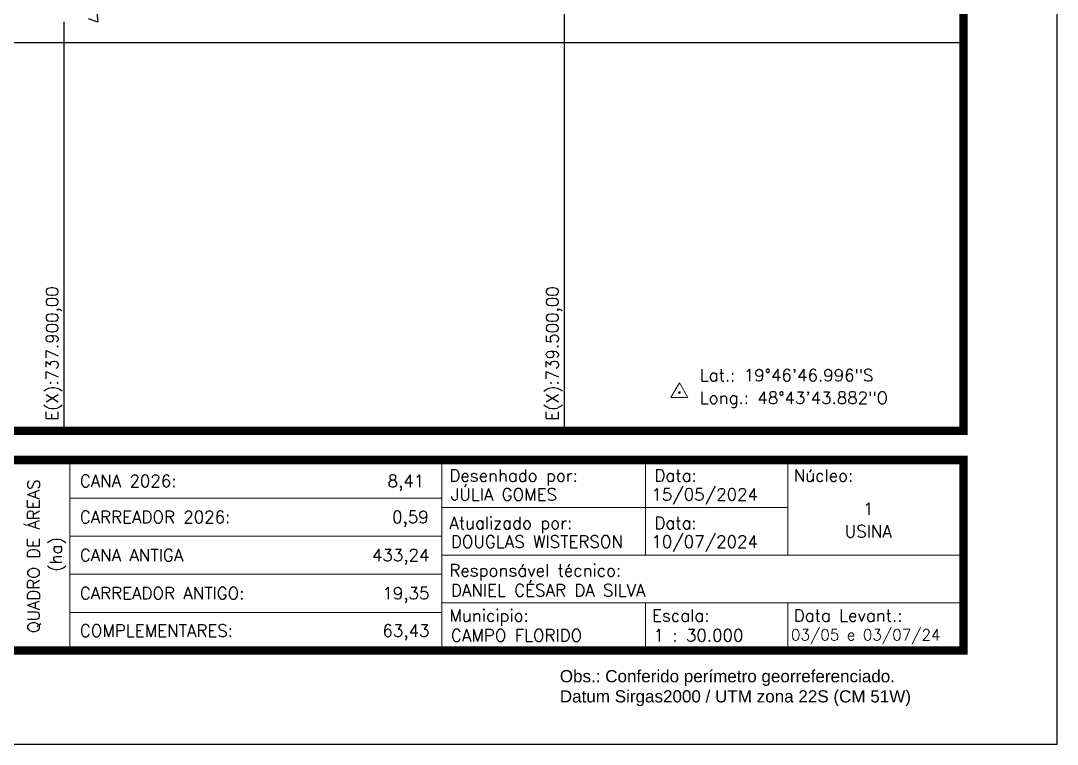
# Model space of a CAD drawing. Header units: millimetres. Extents: x 734776 to 741076, y 7807154 to 7816064.
# Drawn here: x 737761 to 741076, y 7807154 to 7809470 of the extents above; entities that cross this region are included whole.
import ezdxf
from ezdxf.enums import TextEntityAlignment as Align

# ---------------------------------------------------------------- set-up
doc = ezdxf.new("R2010")
doc.units = ezdxf.units.MM
doc.linetypes.add('LIN0', pattern=[0])
doc.layers.add('MALHA', color=8, linetype='Continuous')
doc.layers.add('MARGEM', color=5, linetype='Continuous')
doc.layers.add('TEXTO', color=7, linetype='Continuous', lineweight=0)
doc.styles.add('marcelo', font='arial.ttf')
doc.styles.add('SIMPLEX', font='simplex', dxfattribs={"height": 0.2})

msp = doc.modelspace()

# ---------------------------------------------------------------- linework, layer by layer
at = {"layer": 'MALHA'}
for points in [[(739500, 7808157.4), (739500, 7810643.9)], [(737900, 7808157.4), (737900, 7809465.6)], [(735075.6, 7809400), (740775.6, 7809400)]]:
    msp.add_lwpolyline(points, dxfattribs=at)
at = {"layer": 'MARGEM', "color": 174, "linetype": 'LIN0', "flags": 128}
msp.add_lwpolyline([(741075.6, 7807154.2), (741075.6, 7816064.2), (734775.6, 7816064.2), (734775.6, 7807154.2)], close=True, dxfattribs=at)
at = {"layer": 'MARGEM', "color": 174, "linetype": 'LIN0', "const_width": 27.3, "flags": 128}
for points in [[(740775.6, 7808157.4), (740775.6, 7815764.2), (735075.6, 7815764.2), (735075.6, 7808157.4)], [(735075.6, 7808064.1), (740775.6, 7808064.1), (740775.6, 7807454.2), (735075.6, 7807454.2)]]:
    msp.add_lwpolyline(points, close=True, dxfattribs=at)
at = {"layer": 'MARGEM', "color": 174, "linetype": 'LIN0', "const_width": 3.03, "flags": 128}
for points in [[(737917.7, 7808064.1), (737917.7, 7807461.7)], [(739107.7, 7808064.1), (739107.7, 7807461.7)], [(739758.5, 7807759.2), (739758.5, 7808064.1)], [(740213.6, 7807759.2), (740213.6, 7808064.1)], [(737917.7, 7807942.1), (739107.7, 7807942.1)], [(739107.7, 7807911.6), (740213.6, 7807911.6)], [(737917.7, 7807820.2), (739107.7, 7807820.2)], [(739107.7, 7807759.2), (740776, 7807759.2)], [(737917.7, 7807698.2), (739107.7, 7807698.2)], [(739107.7, 7807606.7), (740775.8, 7807606.7)], [(739758.5, 7807606.7), (739758.5, 7807455.6)], [(740213.6, 7807606.7), (740213.6, 7807455.6)], [(737917.7, 7807576.2), (739107.7, 7807576.2)]]:
    msp.add_lwpolyline(points, dxfattribs=at)
at = {"layer": 'TEXTO', "color": 7, "lineweight": 9, "flags": 128}
msp.add_lwpolyline([(739839.9, 7808264.2), (739894.2, 7808264.2), (739867.1, 7808311.2)], close=True, dxfattribs=at)
at = {"layer": 'TEXTO', "color": 7, "lineweight": 9, "const_width": 4.24, "flags": 128}
msp.add_lwpolyline([(739864.9, 7808279.8, -1), (739869.2, 7808279.8, -1)], format="xyb", close=True, dxfattribs=at)

# ---------------------------------------------------------------- texts
at = {"layer": 'MALHA', "style": 'SIMPLEX'}
for s, p in [('E(X):737.900,00', (737892.1, 7808190.1)), ('E(X):739.500,00', (739492.1, 7808190.1))]:
    msp.add_text(s, height=39, rotation=90, dxfattribs=at).set_placement(p, align=Align.BOTTOM_LEFT)
at = {"layer": 'MARGEM', "color": 7, "linetype": 'Continuous', "lineweight": 9}
for s, style, p in [('Desenhado por:', 'SIMPLEX', (739131.3, 7808033.8)), ('Data:', 'SIMPLEX', (739787.2, 7808033.8)), ('Núcleo:', 'SIMPLEX', (740232.7, 7808033.8)), ('Atualizado por:', 'SIMPLEX', (739131.3, 7807881.9)), ('Data:', 'SIMPLEX', (739787.2, 7807881.9)), ('Responsável técnico:', 'SIMPLEX', (739131.3, 7807730.1)), ('Municipio:', 'SIMPLEX', (739131.3, 7807585.7)), ('Escala:', 'SIMPLEX', (739779.4, 7807585.7)), ('Data Levant.:', 'SIMPLEX', (740232.7, 7807585.7)), ('Obs.: Conferido perímetro georreferenciado.', 'marcelo', (739484.6, 7807391.6)), ('Datum Sirgas2000 / UTM zona 22S (CM 51W)', 'marcelo', (739484.6, 7807327.1))]:
    msp.add_text(s, height=39, dxfattribs=dict(at, style=style)).set_placement(p, align=Align.TOP_LEFT)
at = {"layer": 'MARGEM', "color": 7, "linetype": 'Continuous', "style": 'SIMPLEX'}
for s, p in [('QUADRO DE ÁREAS', (737801.6, 7807756.3)), ('(ha)', (737872.8, 7807762.3))]:
    msp.add_text(s, height=39, rotation=90, dxfattribs=at).set_placement(p, align=Align.MIDDLE_CENTER)
for s, height, p in [('CANA 2026:', 39, (737949.5, 7808016.5)), ('JÚLIA GOMES', 39, (739136.4, 7807973.1)), ('15/05/2024', 39, (739777.4, 7807973.1)), ('CARREADOR 2026:', 39, (737949.5, 7807901)), ('DOUGLAS WISTERSON', 39, (739136.4, 7807822)), ('10/07/2024', 39, (739777.4, 7807822)), ('CANA ANTIGA', 39, (737949.5, 7807779.1)), ('DANIEL CÉSAR DA SILVA', 39, (739136.4, 7807666.5)), ('CARREADOR ANTIGO:', 39, (737949.5, 7807657.1)), ('COMPLEMENTARES:', 39, (737949.5, 7807537.3)), ('CAMPO FLORIDO', 39, (739136.4, 7807522.1)), ('1 : 30.000', 39, (739784.5, 7807522.1)), ('03/05 e 03/07/24', 35.3, (740224, 7807522.1))]:
    msp.add_text(s, height=height, dxfattribs=at).set_placement(p, align=Align.TOP_LEFT)
for s, p in [('8,41', (739050.9, 7808016.5)), ('0,59', (739065.3, 7807901)), ('433,24', (739067.7, 7807779.1)), ('19,35', (739067.7, 7807657.1)), ('63,43', (739067.7, 7807537.3))]:
    msp.add_text(s, height=39, dxfattribs=at).set_placement(p, align=Align.TOP_RIGHT)
for s, p in [('1', (740471.1, 7807907.7)), ('USINA', (740471.1, 7807835.7))]:
    msp.add_text(s, height=39, dxfattribs=at).set_placement(p, align=Align.MIDDLE_CENTER)
at = {"layer": 'TEXTO', "style": 'SIMPLEX'}
msp.add_text('PIRAJUBA - MG ->', height=39, rotation=307.9813, dxfattribs=at).set_placement((737827.2, 7809648.9), align=Align.BOTTOM_CENTER)
at = {"layer": 'TEXTO', "linetype": 'ByBlock', "style": 'SIMPLEX'}
for s, p in [('Lat.: 19°46\'46.996"S', (739932.5, 7808315.8, 1970.3)), ('Long.: 48°43\'43.882"O', (739932.5, 7808243.4, 1970.3))]:
    msp.add_text(s, height=39, dxfattribs=at).set_placement(p)

doc.saveas('drawing.dxf')
